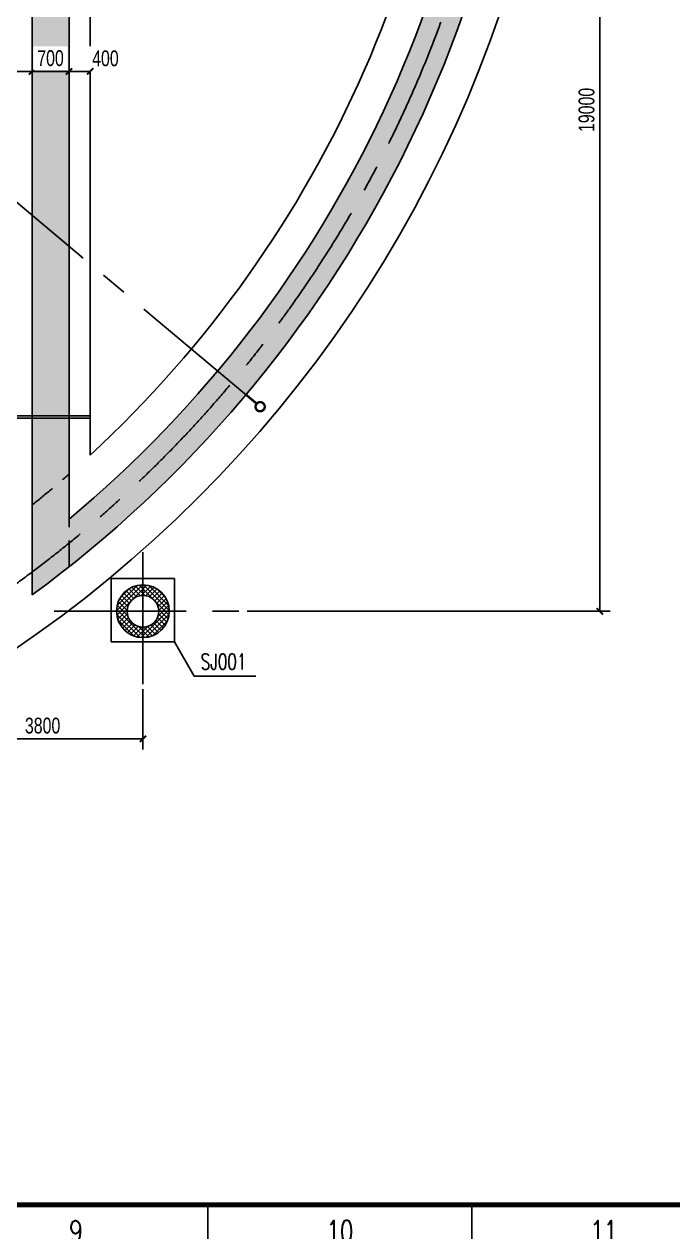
# Model space of a CAD drawing. Extents: x 707031 to 850566, y -411673 to -233438.
# Drawn here: x 750617 to 762907, y -292368 to -269484 of the extents above; entities that cross this region are included whole.
import ezdxf
from ezdxf.enums import TextEntityAlignment as Align

# ---------------------------------------------------------------- set-up
doc = ezdxf.new("R2010")
doc.units = 0
doc.header["$LTSCALE"] = 2000
doc.header["$MEASUREMENT"] = 0
doc.linetypes.add('CENTER', pattern=[2, 1.25, -0.25, 0.25, -0.25])
doc.linetypes.add('HIDDEN', pattern=[0.375, 0.25, -0.125])
doc.layers.get('0').update_dxf_attribs({"linetype": 'CONTINUOUS'})
doc.layers.get('DEFPOINTS').update_dxf_attribs({"linetype": 'CONTINUOUS'})
for name, color, linetype in [('5', 7, 'CONTINUOUS'), ('S_01', 3, 'CONTINUOUS'), ('S_02', 151, 'CENTER'), ('S_03', 7, 'HIDDEN'), ('S_04', 2, 'CONTINUOUS'), ('S_05', 7, 'CONTINUOUS'), ('S_06', 1, 'CONTINUOUS'), ('S_07', 9, 'CONTINUOUS'), ('TK', 1, 'CONTINUOUS')]:
    doc.layers.add(name, color=color, linetype=linetype)
doc.styles.add('KS', font='kstxt.shx', dxfattribs={"width": 0.75, "bigfont": 'kshz.shx'})
doc.styles.add('LHM', font='romans.shx', dxfattribs={"width": 0.7, "bigfont": 'hztxt.shx'})
doc.styles.add('TK-HZ', font='txt.shx', dxfattribs={"width": 0.8, "bigfont": 'hztxt.shx'})
doc.dimstyles.new('DIM1', dxfattribs={"dimtxt": 300, "dimasz": 120, "dimexe": 200, "dimexo": 100, "dimgap": 100, "dimtad": 1, "dimdec": 0, "dimzin": 14, "dimdsep": 46, "dimtxsty": 'KS', "dimblk": 'ARCHTICK', "dimcen": -900, "dimclrd": 7, "dimclre": 7, "dimclrt": 2, "dimadec": 0, "dimazin": 0, "dimtfac": 1, "dimtdec": 0, "dimtix": 1, "dimtmove": 2, "dimatfit": 2, "dimfxl": 1, "dimtfill": 1, "dimtfillclr": 256, "dimtolj": 1, "dimtzin": 14, "dimarcsym": 0})
doc.dimstyles.new('KS100', dxfattribs={"dimtxt": 300, "dimasz": 120, "dimexe": 200, "dimexo": 100, "dimgap": 100, "dimtad": 1, "dimdec": 0, "dimzin": 14, "dimdsep": 46, "dimtxsty": 'KS', "dimblk": 'ARCHTICK', "dimcen": -900, "dimclrd": 7, "dimclre": 7, "dimclrt": 2, "dimadec": 0, "dimazin": 0, "dimtfac": 1, "dimtdec": 0, "dimtix": 1, "dimtmove": 2, "dimatfit": 2, "dimfxl": 1, "dimtfill": 1, "dimtfillclr": 256, "dimtolj": 1, "dimtzin": 14, "dimarcsym": 0})
doc.dimstyles.new('KS50', dxfattribs={"dimtxt": 300, "dimasz": 120, "dimexe": 200, "dimexo": 100, "dimgap": 100, "dimtad": 1, "dimdec": 0, "dimlfac": 0.5, "dimzin": 14, "dimdsep": 46, "dimtxsty": 'KS', "dimblk": 'ARCHTICK', "dimcen": -900, "dimclrd": 7, "dimclre": 7, "dimclrt": 2, "dimadec": 0, "dimazin": 0, "dimtfac": 1, "dimtdec": 0, "dimtix": 1, "dimtmove": 2, "dimatfit": 2, "dimfxl": 1, "dimtolj": 1, "dimtzin": 14, "dimarcsym": 0})

# ---------------------------------------------------------------- blocks, each defined once
blk = doc.blocks.new('_ArchTick')
at = {"color": 0, "linetype": 'ByBlock', "const_width": 0.3}
blk.add_lwpolyline([(-0.5, -0.5), (0.5, 0.5)], dxfattribs=at)
blk = doc.blocks.new('*D38')
at = {"layer": '5', "color": 7, "lineweight": -2, "ltscale": 10, "transparency": 16777216}
for p, q in [((760854, -261609), (761722, -261609)), ((761522, -280609), (761522, -261609)), ((754841, -280609), (761722, -280609))]:
    blk.add_line(p, q, dxfattribs=at)
at = {"layer": 'DEFPOINTS', "color": 0, "ltscale": 10, "transparency": 16777216}
for p in [(760754, -261609), (761522, -261609), (754741, -280609)]:
    blk.add_point(p, dxfattribs=at)
at = {"layer": '5', "color": 7, "lineweight": -2, "ltscale": 10, "transparency": 16777216, "xscale": 120, "yscale": 120, "zscale": 120}
for p, rotation in [((761522, -261609), 90), ((761522, -280609), 270)]:
    blk.add_blockref('_ArchTick', p, dxfattribs=dict(at, rotation=rotation))
at = {"layer": '5', "color": 2, "lineweight": -2, "ltscale": 10, "transparency": 16777216, "insert": (761272, -271109), "char_height": 300, "attachment_point": 5, "rotation": 90, "style": 'KS', "bg_fill": 3, "box_fill_scale": 1.25, "bg_fill_color": 256, "bg_fill_true_color": 13158600, "bg_fill_transparency": 0}
blk.add_mtext('\\A1;19000', dxfattribs=at)
blk = doc.blocks.new('*D39')
at = {"layer": '5', "color": 7, "lineweight": -2, "transparency": 16777216}
for p, q in [((749067, -281842), (749067, -283227)), ((752867, -282088), (752867, -283227)), ((749067, -283027), (752867, -283027))]:
    blk.add_line(p, q, dxfattribs=at)
at = {"layer": 'DEFPOINTS', "color": 0, "transparency": 16777216}
for p in [(749067, -281742), (752867, -281988), (752867, -283027)]:
    blk.add_point(p, dxfattribs=at)
at = {"layer": '5', "color": 7, "lineweight": -2, "transparency": 16777216, "xscale": 120, "yscale": 120, "zscale": 120, "rotation": 180}
blk.add_blockref('_ArchTick', (749067, -283027), dxfattribs=at)
at = {"layer": '5', "color": 7, "lineweight": -2, "transparency": 16777216, "xscale": 120, "yscale": 120, "zscale": 120}
blk.add_blockref('_ArchTick', (752867, -283027), dxfattribs=at)
at = {"layer": '5', "color": 2, "lineweight": -2, "transparency": 16777216, "insert": (750967, -282777), "char_height": 300, "attachment_point": 5, "style": 'KS', "bg_fill": 3, "box_fill_scale": 1.25, "bg_fill_color": 256, "bg_fill_true_color": 13158600, "bg_fill_transparency": 0}
blk.add_mtext('\\A1;3800', dxfattribs=at)
blk = doc.blocks.new('*D67')
at = {"layer": 'DEFPOINTS', "color": 0, "transparency": 16777216}
for p in [(749067, -269658), (750767, -269658), (750767, -270380)]:
    blk.add_point(p, dxfattribs=at)
at = {"layer": 'S_05', "color": 7, "lineweight": -2, "transparency": 16777216}
for p, q in [((749067, -269758), (749067, -270580)), ((750767, -269758), (750767, -270580)), ((749067, -270380), (750767, -270380))]:
    blk.add_line(p, q, dxfattribs=at)
at = {"layer": 'S_05', "color": 7, "lineweight": -2, "transparency": 16777216, "xscale": 120, "yscale": 120, "zscale": 120, "rotation": 180}
blk.add_blockref('_ArchTick', (749067, -270380), dxfattribs=at)
at = {"layer": 'S_05', "color": 7, "lineweight": -2, "transparency": 16777216, "xscale": 120, "yscale": 120, "zscale": 120}
blk.add_blockref('_ArchTick', (750767, -270380), dxfattribs=at)
at = {"layer": 'S_05', "color": 2, "transparency": 16777216, "insert": (749917, -270130), "char_height": 300, "attachment_point": 5, "style": 'KS', "bg_fill": 3, "box_fill_scale": 1.25, "bg_fill_color": 256, "bg_fill_true_color": 13158600, "bg_fill_transparency": 0}
blk.add_mtext('\\A1;1700', dxfattribs=at)
blk = doc.blocks.new('*D68')
at = {"layer": 'DEFPOINTS', "color": 0, "transparency": 16777216}
for p in [(750767, -269658), (751467, -269658)]:
    blk.add_point(p, dxfattribs=at)
at = {"layer": 'S_05', "color": 7, "lineweight": -2, "transparency": 16777216}
for p, q in [((750767, -269758), (750767, -270580)), ((751467, -269758), (751467, -270580)), ((750767, -270380), (751467, -270380))]:
    blk.add_line(p, q, dxfattribs=at)
at = {"layer": 'S_05', "color": 7, "lineweight": -2, "transparency": 16777216, "xscale": 120, "yscale": 120, "zscale": 120, "rotation": 180}
blk.add_blockref('_ArchTick', (750767, -270380), dxfattribs=at)
at = {"layer": 'S_05', "color": 7, "lineweight": -2, "transparency": 16777216, "xscale": 120, "yscale": 120, "zscale": 120}
blk.add_blockref('_ArchTick', (751467, -270380), dxfattribs=at)
at = {"layer": 'S_05', "color": 2, "transparency": 16777216, "insert": (751117, -270130), "char_height": 300, "attachment_point": 5, "style": 'KS', "bg_fill": 3, "box_fill_scale": 1.25, "bg_fill_color": 256, "bg_fill_true_color": 13158600, "bg_fill_transparency": 0}
blk.add_mtext('\\A1;700', dxfattribs=at)
at = {"layer": 'DEFPOINTS', "color": 0, "transparency": 16777216}
blk.add_point((751467, -270380), dxfattribs=at)
blk = doc.blocks.new('*D69')
at = {"layer": 'DEFPOINTS', "color": 0, "transparency": 16777216}
for p in [(751467, -269658), (751867, -269658)]:
    blk.add_point(p, dxfattribs=at)
at = {"layer": 'S_05', "color": 7, "lineweight": -2, "transparency": 16777216}
for p, q in [((751467, -269758), (751467, -270580)), ((751867, -269758), (751867, -270580)), ((751467, -270380), (751867, -270380))]:
    blk.add_line(p, q, dxfattribs=at)
at = {"layer": 'S_05', "color": 7, "lineweight": -2, "transparency": 16777216, "xscale": 120, "yscale": 120, "zscale": 120, "rotation": 180}
blk.add_blockref('_ArchTick', (751467, -270380), dxfattribs=at)
at = {"layer": 'S_05', "color": 2, "transparency": 16777216, "insert": (752157, -270134), "char_height": 300, "attachment_point": 5, "style": 'KS', "bg_fill": 3, "box_fill_scale": 1.25, "bg_fill_color": 256, "bg_fill_true_color": 13158600, "bg_fill_transparency": 0}
blk.add_mtext('\\A1;400', dxfattribs=at)
at = {"layer": 'DEFPOINTS', "color": 0, "transparency": 16777216}
blk.add_point((751867, -270380), dxfattribs=at)
at = {"layer": 'S_05', "color": 7, "lineweight": -2, "transparency": 16777216, "xscale": 120, "yscale": 120, "zscale": 120}
blk.add_blockref('_ArchTick', (751867, -270380), dxfattribs=at)
blk = doc.blocks.new('*D94')
at = {"layer": 'DEFPOINTS', "color": 0, "transparency": 16777216}
for p in [(754801, -246728), (742363, -260353), (712257, -261609), (761312, -261609), (719333, -276489)]:
    blk.add_point(p, dxfattribs=at)
at = {"layer": 'S_05', "color": 7, "lineweight": -2, "transparency": 16777216}
blk.add_arc((737067, -261609), 5442, 0, 40, dxfattribs=at)
at = {"layer": 'S_05', "color": 7, "lineweight": -2, "transparency": 16777216, "xscale": 120, "yscale": 120, "zscale": 120}
for p, rotation in [((741236, -258110), 130.0000000001387), ((742509, -261609), 270)]:
    blk.add_blockref('_ArchTick', p, dxfattribs=dict(at, rotation=rotation))
at = {"layer": 'S_05', "color": 2, "transparency": 16777216, "insert": (742416, -259662), "char_height": 300, "attachment_point": 5, "rotation": 290, "style": 'KS'}
blk.add_mtext('\\A1;40.00°', dxfattribs=at)
blk = doc.blocks.new('*D95')
at = {"layer": 'DEFPOINTS', "color": 0, "transparency": 16777216}
for p in [(719333, -246728), (712257, -261609), (761312, -261609), (741930, -264051), (754801, -276489)]:
    blk.add_point(p, dxfattribs=at)
at = {"layer": 'S_05', "color": 7, "lineweight": -2, "transparency": 16777216}
blk.add_arc((737067, -261609), 5442, 320, 0, dxfattribs=at)
at = {"layer": 'S_05', "color": 7, "lineweight": -2, "transparency": 16777216, "xscale": 120, "yscale": 120, "zscale": 120}
for p, rotation in [((742509, -261609), 90.00000000000007), ((741236, -265107), 229.9999999998614)]:
    blk.add_blockref('_ArchTick', p, dxfattribs=dict(at, rotation=rotation))
at = {"layer": 'S_05', "color": 2, "transparency": 16777216, "insert": (741946, -263384), "char_height": 300, "attachment_point": 5, "rotation": 70, "style": 'KS'}
blk.add_mtext('\\A1;40.00°', dxfattribs=at)
blk = doc.blocks.new('A1-1')
at = {"layer": 'TK', "color": 7}
for p, q in [((47050, 1000), (47050, 0)), ((52050, 1000), (52050, 0))]:
    blk.add_line(p, q, dxfattribs=at)
at = {"layer": 'TK', "color": 7, "const_width": 100}
blk.add_lwpolyline([(2500, 1000), (83100, 1000), (83100, 58400), (2500, 58400)], close=True, dxfattribs=at)
at = {"layer": 'TK', "color": 7, "style": 'TK-HZ', "width": 0.75}
for s, p in [('9', (44550, 500)), ('10', (49550, 500)), ('11', (54550, 500))]:
    blk.add_text(s, height=400, dxfattribs=at).set_placement(p, align=Align.MIDDLE_CENTER)

msp = doc.modelspace()

# ---------------------------------------------------------------- hatches: boundary and pattern name
at = {"layer": 'S_07'}
for points in [[(750767.173, -280300.521, 0.506901522), (750767.173, -242916.534), (750767.173, -246268.528), (751467.173, -246268.528), (751467.173, -244352.641, -0.467956249), (751467.173, -278864.414), (751467.173, -276948.528), (750767.173, -276948.528)], [(751467.173, -246308.528), (750767.173, -246308.528), (750767.173, -276908.528), (751467.173, -276908.528)]]:
    msp.add_hatch(color=256, dxfattribs=at).paths.add_polyline_path(points)
h = msp.add_hatch(dxfattribs=at)
h.set_pattern_fill('ANSI37', color=256, scale=500, style=0)
h.set_pattern_definition([(135, (1471996.58, -397125.676), (44.194174, 44.194174), []), (45, (1471996.58, -397125.676), (44.194174, -44.194174), [])])
h.paths.add_polyline_path([(752367.173, -280608.528, 1), (753367.173, -280608.528, 1)])
h.paths.add_polyline_path([(753167.173, -280608.528, -1), (752567.173, -280608.528, -1)], flags=16)

# ---------------------------------------------------------------- linework, layer by layer
at = {"layer": 'S_01', "lineweight": -2}
for p, q in [((750767.173, -280300.521), (750767.173, -242916.534)), ((751467.173, -278864.414), (751467.173, -244352.641)), ((751867.173, -277648.809), (751867.173, -245568.246)), ((751867.173, -276908.528), (746267.173, -276908.528)), ((751867.173, -276948.528), (746267.173, -276948.528)), ((752267.173, -281189.126), (752267.173, -279989.126)), ((752267.173, -279989.126), (753467.173, -279989.126)), ((753467.173, -281189.126), (753467.173, -279989.126)), ((752267.173, -281189.126), (753467.173, -281189.126))]:
    msp.add_line(p, q, dxfattribs=at)
for centre, radius in [((737067.173, -261608.528), 23825), ((752867.173, -280608.528), 500), ((752867.173, -280608.528), 300)]:
    msp.add_circle(centre, radius, dxfattribs=at)
for radius, start, end in [(23175, 306.2389609, 53.7610391), (22475, 309.8449248, 50.1550752), (21825, 312.697018, 47.302982)]:
    msp.add_arc((737067.173, -261608.528), radius, start, end, dxfattribs=at)
at = {"layer": 'S_02'}
msp.add_line((752867.173, -281987.746), (752867.173, -279221.948), dxfattribs=at)
msp.add_circle((737067.173, -261608.528), 22825, dxfattribs=at)
at = {"layer": 'S_03', "lineweight": -2}
msp.add_line((751467.173, -279766.739), (751467.173, -278864.414), dxfattribs=at)
msp.add_arc((737067.173, -261608.528), 21825, 308.882145, 311.2841498, dxfattribs=at)
at = {"layer": 'S_04'}
for q in [(753467.173, -281189.126), (755006.246, -281836.708)]:
    msp.add_line((753840.978, -281836.708), q, dxfattribs=at)

# ---------------------------------------------------------------- texts
at = {"layer": 'S_04', "style": 'LHM', "width": 0.7}
msp.add_text('SJ001', height=300, dxfattribs=at).set_placement((753963.615, -281713.677, 0))

# ---------------------------------------------------------------- next in the draw order: dimensions: what is measured, and where the dimension line sits
at = {"layer": '5', "lineweight": -2, "ltscale": 10}
dim = msp.add_linear_dim(base=(761521.913, -261608.528), p1=(754741.087, -280608.528), p2=(760754.078, -261608.528), angle=90, text='19000', dimstyle='KS100', override={"dimlfac": 1, "dimadec": 2}, dxfattribs=at)
dim.commit()
dim.dimension.update_dxf_attribs({"geometry": '*D38', "text_midpoint": (761271.913, -271108.528)})
at = {"layer": '5', "lineweight": -2}
dim = msp.add_linear_dim(base=(752867.173, -283026.565), p1=(749067.173, -281742.221), p2=(752867.173, -281987.746), angle=180, dimstyle='KS100', override={"dimlfac": 1, "dimadec": 2}, dxfattribs=at)
dim.commit()
dim.dimension.update_dxf_attribs({"geometry": '*D39', "text_midpoint": (750967.173, -282776.565)})
at = {"layer": 'S_05'}
dim = msp.add_linear_dim(base=(750767.173, -270379.661), p1=(749067.173, -269657.967), p2=(750767.173, -269657.967), dimstyle='DIM1', dxfattribs=at)
dim.commit()
dim.dimension.update_dxf_attribs({"geometry": '*D67', "text_midpoint": (749917.173, -270129.661)})

# ---------------------------------------------------------------- next in the draw order: linework, layer by layer
at = {"layer": 'S_02'}
msp.add_line((751183.936, -280608.528), (754741.087, -280608.528), dxfattribs=at)
at = {"layer": 'S_06', "ltscale": 2, "const_width": 45}
msp.add_lwpolyline([(754801.102, -276489.061), (755025.593, -276677.431)], dxfattribs=at)
at = {"layer": 'S_06', "const_width": 45}
msp.add_lwpolyline([(755175.201, -276732.9, 1), (755001.298, -276732.9, 1)], format="xyb", close=True, dxfattribs=at)

# ---------------------------------------------------------------- next in the draw order: dimensions: what is measured, and where the dimension line sits
at = {"layer": 'S_05'}
dim = msp.add_linear_dim(base=(751467.173, -270379.661), p1=(750767.173, -269657.967), p2=(751467.173, -269657.967), dimstyle='DIM1', dxfattribs=at)
dim.commit()
dim.dimension.update_dxf_attribs({"geometry": '*D68', "text_midpoint": (751117.173, -270129.661)})

# ---------------------------------------------------------------- next in the draw order: dimensions: what is measured, and where the dimension line sits
dim = msp.add_linear_dim(base=(751867.173, -270379.661), p1=(751467.173, -269657.967), p2=(751867.173, -269657.967), dimstyle='DIM1', dxfattribs=at)
dim.commit()
dim.dimension.update_dxf_attribs({"geometry": '*D69', "text_midpoint": (752156.998, -270133.627), "dimtype": 160})

# ---------------------------------------------------------------- next in the draw order: linework, layer by layer
at = {"layer": 'S_02'}
msp.add_line((754801.102, -276489.061), (719333.244, -246727.994), dxfattribs=at)

# ---------------------------------------------------------------- next in the draw order: block references
at = {"layer": 'TK', "color": 7}
msp.add_blockref('A1-1', (707048.599, -292855.813), dxfattribs=at)

# ---------------------------------------------------------------- next in the draw order: dimensions: what is measured, and where the dimension line sits
at = {"layer": 'S_05'}
for base, line1, picture, middle in [((742362.594, -260353.49), ((754801.102, -246727.994), (719333.244, -276489.061)), '*D94', (742416.01, -259661.71)), ((741930.423, -264050.944), ((754801.102, -276489.061), (719333.244, -246727.994)), '*D95', (741946.164, -263384.335))]:
    dim = msp.add_angular_dim_2l(base=base, line1=line1, line2=((712256.871, -261608.528), (761312.424, -261608.528)), dimstyle='KS50', override={"dimadec": 2}, dxfattribs=at)
    dim.commit()
    dim.dimension.update_dxf_attribs({"geometry": picture, "text_midpoint": middle})

doc.saveas('drawing.dxf')
